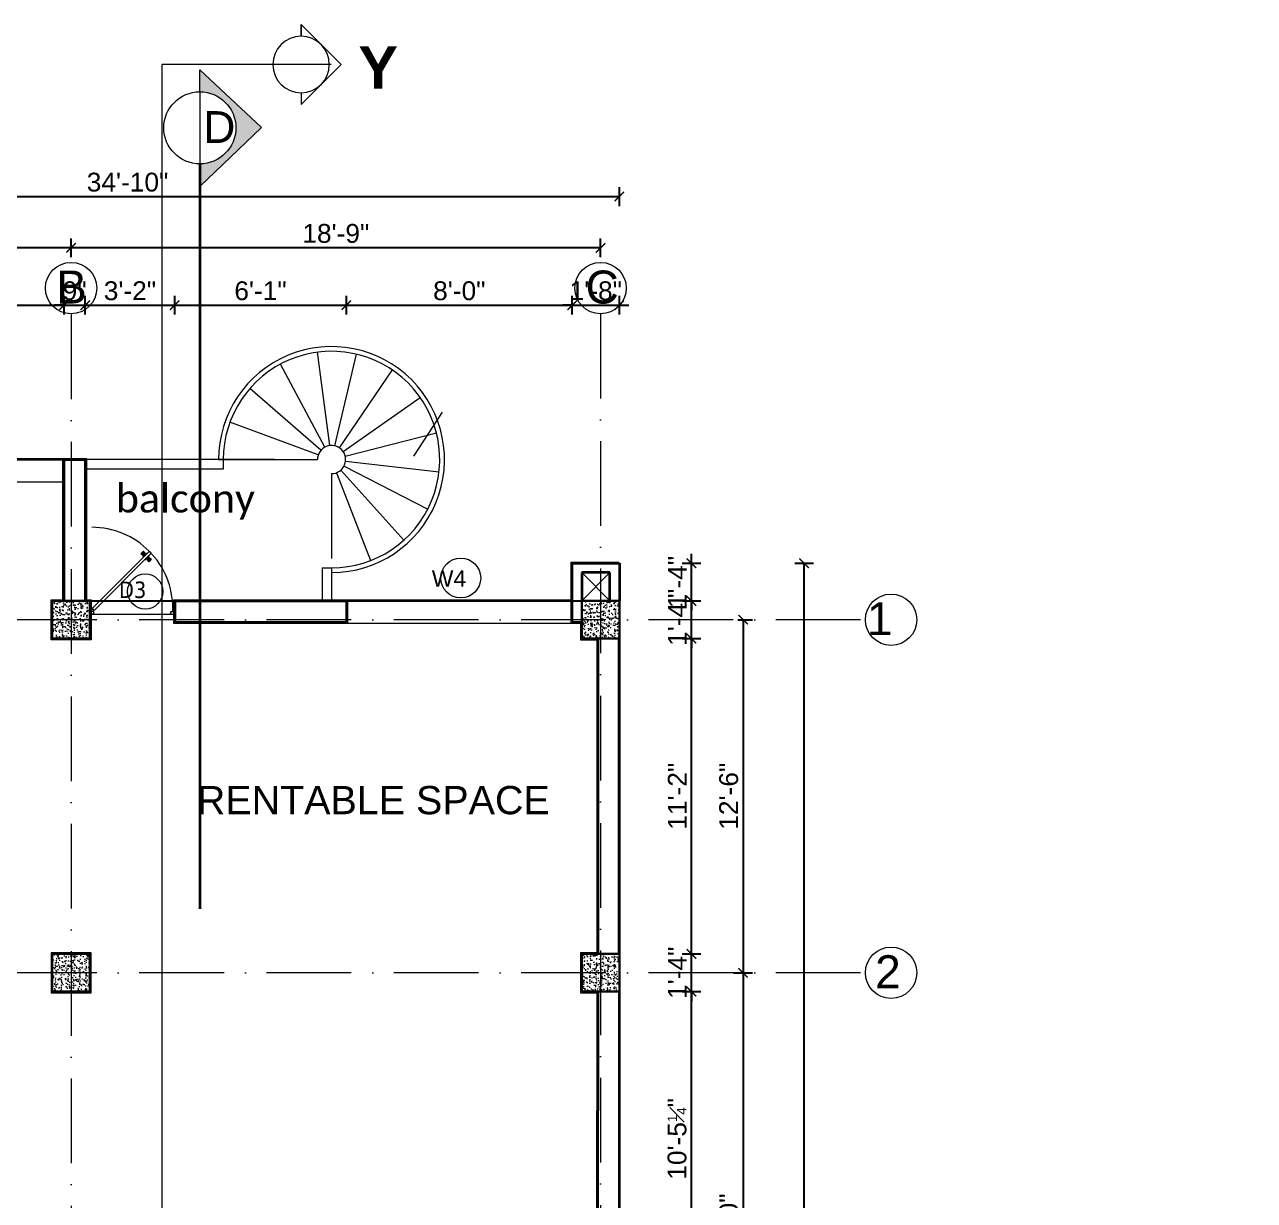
# Model space of a CAD drawing. Header units: inches. Extents: x 10755 to 33653, y -10992 to 10708.
# Drawn here: x 17139 to 17662, y 6971 to 7471 of the extents above; entities that cross this region are included whole.
import ezdxf

# ---------------------------------------------------------------- set-up
doc = ezdxf.new("R2010")
doc.units = ezdxf.units.IN
doc.header["$MEASUREMENT"] = 0
doc.linetypes.add('ACAD_ISO10W100', pattern=[18, 12, -3, 0, -3])
for name, color, linetype, lineweight in [('A-ANNO-SYMB', 6, 'Continuous', 9), ('centerline', 9, 'ACAD_ISO10W100', 5), ('col', 1, 'Continuous', 30), ('dim', 6, 'Continuous', 13), ('dimension center - 8', 134, 'Continuous', 13), ('dimension element- 8', 5, 'Continuous', 13), ('dimension inter - 8', 6, 'Continuous', 13), ('dimension overall - 8', 185, 'Continuous', 13), ('DIMINSION', 5, 'Continuous', 15), ('hatch', 33, 'Continuous', 5), ('hatch 2', 8, 'Continuous', 13), ('hatch- rcc', 252, 'Continuous', 5), ('PLASTER', 50, 'Continuous', 9), ('PUERTAS', 7, 'Continuous', 0), ('railing', 33, 'Continuous', 15), ('Section line-1-8', 172, 'Continuous', 35), ('SECTION LINE1', 6, 'Continuous', 18), ('Section text-1-8', 6, 'Continuous', 18), ('sill line', 21, 'Continuous', 20), ('STAIRCASE', 143, 'Continuous', 15), ('title text 1', 113, 'Continuous', 25), ('wall', 1, 'Continuous', 35)]:
    doc.layers.add(name, color=color, linetype=linetype, lineweight=lineweight)
doc.layers.add('T-TEXT', color=230, linetype='Continuous')
doc.layers.get('dimension inter - 8').off()
doc.layers.get('DIMINSION').off()
doc.styles.add('arial', font='arial.ttf')
doc.styles.add('Prajwal', font='stylu.ttf', dxfattribs={"height": 9})
doc.styles.get("Standard").update_dxf_attribs({"font": 'arial.ttf'})
doc.styles.add('suren', font='times.ttf', dxfattribs={"height": 4})
doc.dimstyles.new('S8', dxfattribs={"dimscale": 8, "dimtxt": 1, "dimasz": 0.5, "dimexe": 0.5, "dimexo": 0.5, "dimgap": 0.25, "dimtad": 1, "dimzin": 3, "dimdsep": 46, "dimlunit": 4, "dimtxsty": 'Standard', "dimblk": 'ARCHTICK', "dimcen": 0, "dimclrd": 256, "dimclre": 256, "dimclrt": 6, "dimadec": 0, "dimazin": 0, "dimtfac": 0.5, "dimtix": 1, "dimtmove": 1, "dimatfit": 3, "dimfxl": 0.5, "dimfxlon": 1, "dimfrac": 1, "dimtolj": 1, "dimtzin": 0, "dimarcsym": 1})

# ---------------------------------------------------------------- blocks, each defined once
blk = doc.blocks.new('EWEWRTT')
at = {"layer": 'centerline', "ltscale": 3}
for p, q in [((176494.85, -3623.75), (176494.85, -4988.85)), ((176719.8, -3623.43), (176719.8, -4988.85)), ((176830.31, -3753.4), (176184.96, -3753.4)), ((176830.31, -3903.4), (176184.95, -3903.4))]:
    blk.add_line(p, q, dxfattribs=at)
at = {"layer": 'centerline', "linetype": 'Continuous'}
for centre in [(176494.85, -3612.52), (176719.8, -3612.52), (176843.28, -3753.4), (176843.28, -3903.4)]:
    blk.add_circle(centre, 10.91, dxfattribs=at)
at = {"layer": 'T-TEXT', "ltscale": 100, "char_height": 14, "width": 12.944, "style": 'suren'}
for s, insert, attachment_point in [('{\\fArial|b0|i0|c0|p34;B}', (176488.49, -3605.08), 1), ('{\\fArial|b0|i0|c0|p34;C}', (176713.44, -3605.08), 1), ('{\\fArial|b0|i0|c0|p34;1}', (176843.84, -3745.96), 3), ('{\\fArial|b0|i0|c0|p34;2}', (176847.37, -3895.96), 3)]:
    blk.add_mtext(s, dxfattribs=dict(at, insert=insert, attachment_point=attachment_point))
blk = doc.blocks.new('Section - Section Head - Filled_1-22785-GROUND FLOOR PLAN')
at = {"layer": 'A-ANNO-SYMB'}
for p, q in [((-0.25, 0.354), (-0.604, 0)), ((-0.25, 0.354), (-0.427, 0.177)), ((-0.25, 0.354), (0.104, 0)), ((-0.604, 0), (-0.5, 0)), ((0, 0), (0.104, 0)), ((-0.5, 0), (-0.604, 0)), ((0, 0), (0.104, 0))]:
    blk.add_line(p, q, dxfattribs=at)
for start, end in [(360, 180), (180, 360)]:
    blk.add_arc((-0.25, 0), 0.25, start, end, dxfattribs=at)
blk = doc.blocks.new('WEQQWQW')
at = {"layer": 'SECTION LINE1', "linetype": 'Continuous', "ltscale": 30}
for p, q in [((177439.74, -3517.55), (177367.99, -3517.55)), ((177367.99, -4560.95), (177367.99, -3517.55)), ((177438.97, -3517.55), (177414.97, -3517.55))]:
    blk.add_line(p, q, dxfattribs=at)
at = {"layer": 'SECTION LINE1', "linetype": 'Continuous', "ltscale": 30, "xscale": 48, "yscale": 48, "zscale": -47.99999999999997, "rotation": 270}
blk.add_blockref('Section - Section Head - Filled_1-22785-GROUND FLOOR PLAN', (177426.97, -3529.55), dxfattribs=at)
at = {"layer": 'title text 1', "insert": (177468.13, -3509.85), "char_height": 18, "width": 3.410605131648481e-13, "attachment_point": 3, "style": 'Prajwal'}
blk.add_mtext('\\pi-24.83;{\\fArial|b1|i0|c0|p34;Y}', dxfattribs=at)
blk = doc.blocks.new('ETERWEWE')
at = {"layer": 'hatch- rcc', "linetype": 'Continuous', "ltscale": 30}
h = blk.add_hatch(dxfattribs=at)
h.set_pattern_fill('AR-CONC', color=256, scale=0.5, style=0)
h.set_pattern_definition([(50, (0, 0), (3.586300913, -0.313760675), [0.375, -4.125]), (355, (0, 0), (-0.69375667, 3.76096067), [0.3, -3.3]), (100.4514445, (0.299, -0.026), (2.89254423, 3.447199955), [0.31870096, -3.50571056]), (46.1842, (0, 1), (5.33620665, -0.8275964), [0.5625, -6.1875]), (96.6356355, (0.4447, 0.931), (4.67330973, 4.870593), [0.47805171, -5.2585688]), (351.184164, (0, 1), (4.67330973, 4.870593), [0.45, -4.95]), (21, (0.5, 0.75), (2.98453526, -2.013094453), [0.375, -4.125]), (326, (0.5, 0.75), (1.21657666, 3.625750225), [0.3, -3.3]), (71.4514447, (0.7487, 0.5822), (4.20111188, 1.612655764), [0.31870095, -3.50571056]), (37.5, (0, 0), (0.060799277, 1.664469269), [0, -3.26, 0, -3.35, 0, -3.3125]), (7.5, (0, 0), (1.315347687, 1.97205856), [0, -1.91, 0, -3.185, 0, -1.2625]), (327.5, (-1.115, 0), (2.669112181, -0.112774359), [0, -1.25, 0, -3.9, 0, -5.175]), (317.5, (-1.615, 0), (2.915930847, 0.50052491), [0, -1.625, 0, -2.59, 0, -3.675])])
h.paths.add_polyline_path([(159423.23, -3794.58), (159439.23, -3794.58), (159439.23, -3778.58), (159423.23, -3778.58)])
at = {"layer": 'col', "linetype": 'Continuous', "ltscale": 30}
blk.add_lwpolyline([(159423.23, -3794.58), (159423.23, -3778.58), (159439.23, -3778.58), (159439.23, -3794.58), (159423.23, -3794.58)], dxfattribs=at)
blk = doc.blocks.new('wewerrr')
at = {"layer": 'DIMINSION', "linetype": 'Continuous'}
for p in [(17063.62, 33.19), (17063.62, 33.19), (17288.57, 33.19), (17288.57, 33.19), (17063.62, -116.81), (17063.62, -116.81), (17288.57, -116.81), (17288.57, -116.81)]:
    blk.add_blockref('ETERWEWE', p, dxfattribs=at)
blk = doc.blocks.new('2ft6in')
at = {"layer": 'PUERTAS', "color": 2}
for p, q in [((0.84, 2.1), (21.02, 22.28)), ((21.71, 21.6), (21.02, 22.28)), ((21.71, 21.6), (1.47, 1.37)), ((18.33, 21.76), (18.31, 21.77)), ((21.18, 18.9), (21.2, 18.89)), ((0, 2), (0, 0)), ((0.6, 2), (0, 2)), ((1.33, 0), (0, 0)), ((0.6, 1.26), (0.6, 2.04)), ((0.67, 1.26), (0.6, 1.26)), ((0.67, 1.26), (0.67, 2.01)), ((0.67, 1), (0.67, 1.26)), ((1.33, 1), (0.67, 1)), ((1.31, 1.53), (0.79, 2.06)), ((1.36, 1.58), (0.81, 2.12)), ((1.36, 1.58), (1.31, 1.53)), ((1.47, 1.37), (1.31, 1.53)), ((1.33, 0), (1.33, 1)), ((28.67, 0), (28.67, 1)), ((28.67, 1), (29.33, 1)), ((28.67, 0), (30, 0)), ((29.33, 1), (29.33, 2)), ((29.33, 2), (30, 2)), ((30, 0), (30, 2))]:
    blk.add_line(p, q, dxfattribs=at)
at = {"layer": 'PUERTAS', "color": 1}
for p, q in [((18.06, 21.44), (18.48, 21.86)), ((18.08, 21.51), (18.45, 21.88)), ((18.82, 22.25), (18.45, 21.88)), ((18.9, 22.28), (18.48, 21.86)), ((18.84, 22.23), (18.82, 22.25)), ((19.54, 21.59), (18.99, 22.27)), ((18.74, 20.79), (18.06, 21.34)), ((18.11, 21.49), (18.08, 21.51)), ((18.83, 20.8), (19.18, 21.15)), ((18.84, 20.21), (19.1, 20.6)), ((18.85, 20.11), (18.84, 20.12)), ((18.92, 20.89), (18.93, 20.88)), ((19.02, 20.88), (19.24, 21.1)), ((19.12, 20.8), (19.03, 20.89)), ((19.1, 20.7), (19.11, 20.69)), ((19.1, 20.6), (19.1, 20.6)), ((19.11, 20.79), (19.33, 21.01)), ((19.54, 21.5), (19.18, 21.15)), ((19.45, 21.31), (19.24, 21.1)), ((19.55, 21.22), (19.33, 21.01)), ((19.45, 21.41), (19.45, 21.41)), ((19.54, 21.22), (19.45, 21.31)), ((19.53, 19.43), (19.54, 19.42)), ((19.64, 21.23), (19.64, 21.23)), ((19.64, 19.42), (20.02, 19.67)), ((19.74, 21.24), (19.73, 21.23)), ((20.12, 21.49), (19.74, 21.24)), ((20.02, 19.67), (20.03, 19.68)), ((20.12, 19.68), (20.12, 19.68)), ((20.21, 19.69), (20.43, 19.9)), ((20.22, 21.48), (20.22, 21.49)), ((20.22, 19.41), (20.57, 19.76)), ((20.22, 19.69), (20.31, 19.6)), ((20.22, 19.32), (20.76, 18.64)), ((20.31, 19.6), (20.52, 19.81)), ((20.31, 19.5), (20.31, 19.5)), ((20.65, 20.12), (20.43, 19.9)), ((20.74, 20.03), (20.52, 19.81)), ((20.93, 20.11), (20.57, 19.76)), ((20.64, 20.11), (20.73, 20.02)), ((20.66, 20.31), (20.65, 20.31)), ((20.65, 20.21), (20.65, 20.22)), ((20.91, 20.7), (20.66, 20.31)), ((20.84, 20.02), (20.83, 20.03)), ((20.86, 18.63), (21.28, 19.05)), ((20.91, 20.8), (20.91, 20.79)), ((20.91, 18.68), (20.94, 18.66)), ((20.94, 18.66), (21.31, 19.03)), ((21.02, 20.12), (21.7, 19.57)), ((21.7, 19.47), (21.28, 19.05)), ((21.67, 19.4), (21.31, 19.03)), ((21.65, 19.42), (21.67, 19.4))]:
    blk.add_line(p, q, dxfattribs=at)
at = {"layer": 'PUERTAS', "color": 8}
for p, q in [((18.44, 21.9), (18.31, 21.77)), ((18.44, 21.9), (18.56, 22.02)), ((18.58, 22.01), (18.56, 22.02)), ((19.3, 21.26), (18.61, 22)), ((19.42, 21.38), (18.75, 22.14)), ((19.51, 21.48), (18.88, 22.26)), ((19.55, 21.53), (18.93, 22.3)), ((18.81, 20.78), (18.04, 21.4)), ((18.86, 20.83), (18.08, 21.46)), ((18.95, 20.92), (18.2, 21.58)), ((19.07, 21.03), (18.34, 21.72)), ((18.91, 20.27), (19.19, 20.69)), ((19.13, 20.8), (19.03, 20.9)), ((19.15, 20.82), (19.05, 20.92)), ((19.09, 20.44), (19.25, 20.76)), ((19.19, 20.87), (19.1, 20.96)), ((19.25, 20.93), (19.16, 21.02)), ((19.28, 20.63), (19.32, 20.83)), ((19.4, 21.08), (19.31, 21.17)), ((19.47, 21.15), (19.38, 21.24)), ((19.43, 20.78), (19.4, 20.9)), ((19.51, 21.19), (19.42, 21.28)), ((19.55, 20.91), (19.43, 20.94)), ((19.53, 21.21), (19.44, 21.3)), ((19.7, 21.06), (19.51, 21.01)), ((19.89, 21.24), (19.58, 21.08)), ((20.07, 21.42), (19.64, 21.15)), ((19.69, 19.49), (20.12, 19.76)), ((19.87, 19.67), (20.18, 19.83)), ((20.06, 19.85), (20.25, 19.9)), ((20.21, 20), (20.33, 19.97)), ((20.21, 19.38), (20.83, 18.61)), ((20.23, 19.7), (20.32, 19.61)), ((20.25, 19.72), (20.34, 19.63)), ((20.25, 19.43), (20.88, 18.65)), ((20.29, 19.76), (20.38, 19.67)), ((20.33, 20.13), (20.36, 20.01)), ((20.34, 19.53), (21, 18.77)), ((20.36, 19.83), (20.45, 19.74)), ((20.48, 20.28), (20.44, 20.08)), ((20.46, 19.64), (21.14, 18.91)), ((20.5, 19.98), (20.6, 19.89)), ((20.67, 20.47), (20.51, 20.15)), ((20.85, 20.64), (20.57, 20.22)), ((20.57, 20.04), (20.66, 19.95)), ((20.61, 20.09), (20.7, 19.99)), ((20.63, 20.11), (20.72, 20.01)), ((20.69, 19.87), (21.42, 19.19)), ((20.81, 19.99), (21.56, 19.33)), ((20.9, 20.08), (21.68, 19.45)), ((20.95, 20.13), (21.72, 19.51)), ((21.32, 19.01), (21.2, 18.89)), ((21.32, 19.01), (21.44, 19.14)), ((21.43, 19.15), (21.44, 19.14)), ((0, 0), (30, 0))]:
    blk.add_line(p, q, dxfattribs=at)
at = {"layer": 'PUERTAS', "color": 2}
for radius in [0.129, 0.0627]:
    blk.add_circle((0.68, 2.14), radius, dxfattribs=at)
at = {"layer": 'PUERTAS', "color": 8}
blk.add_arc((0.68, 2.14), 28.65, 359.7285, 90.0333, dxfattribs=at)
at = {"layer": 'PUERTAS', "color": 1}
for centre, start, end in [((18.94, 22.23), 38.9236, 135), ((18.78, 20.84), 231.0764, 315), ((18.89, 20.16), 135, 225), ((18.97, 20.93), 225, 315), ((19.16, 20.74), 135, 219.7428), ((19.06, 20.65), 315, 39.7428), ((19.4, 21.36), 315, 45), ((19.49, 21.55), 315, 38.9236), ((19.59, 19.47), 225, 315), ((19.6, 21.18), 50.2572, 135), ((19.68, 21.28), 230.2572, 315), ((20.07, 19.63), 50.2572, 135), ((20.17, 21.44), 45, 135), ((20.16, 19.73), 230.2572, 315), ((20.27, 19.36), 135, 218.9236), ((20.35, 19.55), 135, 225), ((20.7, 20.26), 135, 219.7428), ((20.6, 20.17), 315, 39.7428), ((20.78, 19.98), 45, 135), ((20.82, 18.68), 218.9236, 315), ((20.87, 20.75), 315, 45), ((20.98, 20.07), 51.0764, 135), ((21.65, 19.52), 315, 51.0764)]:
    blk.add_arc(centre, 0.0667, start, end, dxfattribs=at)
blk = doc.blocks.new('wwewrr')
at = {"layer": 'STAIRCASE'}
for p, q in [((177644.27, -3436.61), (177639.11, -3396.95)), ((177646.44, -3436.73), (177655.69, -3397.81)), ((177642.21, -3437.28), (177623.3, -3402.03)), ((177648.42, -3437.6), (177670.88, -3404.5)), ((177640.52, -3438.63), (177610.33, -3412.39)), ((177649.96, -3439.12), (177682.71, -3416.16)), ((177639.42, -3440.49), (177601.87, -3426.68)), ((177650.86, -3441.09), (177689.63, -3431.25)), ((177597.05, -3442.59), (177639.05, -3442.59)), ((177651.01, -3443.25), (177690.75, -3447.82)), ((177645.06, -3448.56), (177645.06, -3484.56)), ((177647.2, -3448.16), (177661.57, -3485.49)), ((177649.05, -3447.03), (177675.74, -3476.83)), ((177650.38, -3445.32), (177685.9, -3463.7))]:
    blk.add_line(p, q, dxfattribs=at)
for radius, end in [(48, 180.0438), (46, 180.0438), (6, 180.3064)]:
    blk.add_arc((177645.05, -3442.56), radius, 270.0188, end, dxfattribs=at)
blk = doc.blocks.new('_ArchTick')
at = {"color": 0, "const_width": 0.15}
blk.add_lwpolyline([(-0.5, -0.5), (0.5, 0.5)], dxfattribs=at)
blk = doc.blocks.new('*D1032')
at = {"layer": 'Defpoints', "color": 0, "transparency": 16777216}
for p in [(17391.81, 7059.82), (17422.48, 7059.82), (17391.76, 6934.67)]:
    blk.add_point(p, dxfattribs=at)
at = {"layer": 'dimension element- 8', "lineweight": -2, "transparency": 16777216}
for p, q in [((17418.48, 7059.82), (17426.48, 7059.82)), ((17422.48, 6934.67), (17422.48, 7059.82)), ((17418.48, 6934.67), (17426.48, 6934.67))]:
    blk.add_line(p, q, dxfattribs=at)
at = {"layer": 'dimension element- 8', "lineweight": -2, "transparency": 16777216, "xscale": 4, "yscale": 4, "zscale": 4}
for p, rotation in [((17422.48, 7059.82), 90), ((17422.48, 6934.67), 270)]:
    blk.add_blockref('_ArchTick', p, dxfattribs=dict(at, rotation=rotation))
at = {"layer": 'dimension element- 8', "color": 6, "transparency": 16777216, "insert": (17416.4, 6997.24), "char_height": 8, "attachment_point": 5, "rotation": 90}
blk.add_mtext('\\A1;10\'-5{\\H0.500000x;\\S1#4;}"', dxfattribs=at)
blk = doc.blocks.new('*D1033')
at = {"layer": 'Defpoints', "color": 0, "transparency": 16777216}
for p in [(17391.85, 7075.82), (17422.48, 7075.82), (17391.81, 7059.82)]:
    blk.add_point(p, dxfattribs=at)
at = {"layer": 'dimension element- 8', "lineweight": -2, "transparency": 16777216}
for p, q in [((17418.48, 7075.82), (17426.48, 7075.82)), ((17422.48, 7075.82), (17422.48, 7079.82)), ((17422.48, 7059.82), (17422.48, 7075.82)), ((17418.48, 7059.82), (17426.48, 7059.82)), ((17422.48, 7059.82), (17422.48, 7055.82))]:
    blk.add_line(p, q, dxfattribs=at)
at = {"layer": 'dimension element- 8', "lineweight": -2, "transparency": 16777216, "xscale": 4, "yscale": 4, "zscale": 4}
for p, rotation in [((17422.48, 7075.82), 270), ((17422.48, 7059.82), 90)]:
    blk.add_blockref('_ArchTick', p, dxfattribs=dict(at, rotation=rotation))
at = {"layer": 'dimension element- 8', "color": 6, "transparency": 16777216, "insert": (17416.47, 7067.82), "char_height": 8, "attachment_point": 5, "rotation": 90}
blk.add_mtext('\\A1;1\'-4"', dxfattribs=at)
blk = doc.blocks.new('*D1034')
at = {"layer": 'Defpoints', "color": 0, "transparency": 16777216}
for p in [(17391.85, 7209.82), (17422.48, 7209.82), (17391.85, 7075.82)]:
    blk.add_point(p, dxfattribs=at)
at = {"layer": 'dimension element- 8', "lineweight": -2, "transparency": 16777216}
for p, q in [((17418.48, 7209.82), (17426.48, 7209.82)), ((17422.48, 7075.82), (17422.48, 7209.82)), ((17418.48, 7075.82), (17426.48, 7075.82))]:
    blk.add_line(p, q, dxfattribs=at)
at = {"layer": 'dimension element- 8', "lineweight": -2, "transparency": 16777216, "xscale": 4, "yscale": 4, "zscale": 4}
for p, rotation in [((17422.48, 7209.82), 90), ((17422.48, 7075.82), 270)]:
    blk.add_blockref('_ArchTick', p, dxfattribs=dict(at, rotation=rotation))
at = {"layer": 'dimension element- 8', "color": 6, "transparency": 16777216, "insert": (17416.47, 7142.82), "char_height": 8, "attachment_point": 5, "rotation": 90}
blk.add_mtext('\\A1;11\'-2"', dxfattribs=at)
blk = doc.blocks.new('*D1035')
at = {"layer": 'Defpoints', "color": 0, "transparency": 16777216}
for p in [(17391.85, 7225.82), (17422.48, 7225.82), (17391.85, 7209.82)]:
    blk.add_point(p, dxfattribs=at)
at = {"layer": 'dimension element- 8', "lineweight": -2, "transparency": 16777216}
for p, q in [((17422.48, 7225.82), (17422.48, 7229.82)), ((17418.48, 7225.82), (17426.48, 7225.82)), ((17422.48, 7209.82), (17422.48, 7225.82)), ((17418.48, 7209.82), (17426.48, 7209.82)), ((17422.48, 7209.82), (17422.48, 7205.82))]:
    blk.add_line(p, q, dxfattribs=at)
at = {"layer": 'dimension element- 8', "lineweight": -2, "transparency": 16777216, "xscale": 4, "yscale": 4, "zscale": 4}
for p, rotation in [((17422.48, 7225.82), 270), ((17422.48, 7209.82), 90)]:
    blk.add_blockref('_ArchTick', p, dxfattribs=dict(at, rotation=rotation))
at = {"layer": 'dimension element- 8', "color": 6, "transparency": 16777216, "insert": (17416.47, 7217.82), "char_height": 8, "attachment_point": 5, "rotation": 90}
blk.add_mtext('\\A1;1\'-4"', dxfattribs=at)
blk = doc.blocks.new('*D1036')
at = {"layer": 'Defpoints', "color": 0, "transparency": 16777216}
for p in [(17391.85, 7241.82), (17422.48, 7241.82), (17391.85, 7225.82)]:
    blk.add_point(p, dxfattribs=at)
at = {"layer": 'dimension element- 8', "lineweight": -2, "transparency": 16777216}
for p, q in [((17422.48, 7241.82), (17422.48, 7245.82)), ((17418.48, 7241.82), (17426.48, 7241.82)), ((17422.48, 7225.82), (17422.48, 7241.82)), ((17418.48, 7225.82), (17426.48, 7225.82)), ((17422.48, 7225.82), (17422.48, 7221.82))]:
    blk.add_line(p, q, dxfattribs=at)
at = {"layer": 'dimension element- 8', "lineweight": -2, "transparency": 16777216, "xscale": 4, "yscale": 4, "zscale": 4}
for p, rotation in [((17422.48, 7241.82), 270), ((17422.48, 7225.82), 90)]:
    blk.add_blockref('_ArchTick', p, dxfattribs=dict(at, rotation=rotation))
at = {"layer": 'dimension element- 8', "color": 6, "transparency": 16777216, "insert": (17416.47, 7233.82), "char_height": 8, "attachment_point": 5, "rotation": 90}
blk.add_mtext('\\A1;1\'-4"', dxfattribs=at)
blk = doc.blocks.new('*D1038')
at = {"layer": 'Defpoints', "color": 0, "transparency": 16777216}
for p in [(17155.9, 7351.43), (16982.9, 7285.82), (17155.9, 7285.82)]:
    blk.add_point(p, dxfattribs=at)
at = {"layer": 'dimension element- 8', "lineweight": -2, "transparency": 16777216}
for p, q in [((16982.9, 7347.43), (16982.9, 7355.43)), ((17155.9, 7347.43), (17155.9, 7355.43)), ((16982.9, 7351.43), (17155.9, 7351.43))]:
    blk.add_line(p, q, dxfattribs=at)
at = {"layer": 'dimension element- 8', "lineweight": -2, "transparency": 16777216, "xscale": 4, "yscale": 4, "zscale": 4, "rotation": 180}
blk.add_blockref('_ArchTick', (16982.9, 7351.43), dxfattribs=at)
at = {"layer": 'dimension element- 8', "lineweight": -2, "transparency": 16777216, "xscale": 4, "yscale": 4, "zscale": 4}
blk.add_blockref('_ArchTick', (17155.9, 7351.43), dxfattribs=at)
at = {"layer": 'dimension element- 8', "color": 6, "transparency": 16777216, "insert": (17069.4, 7357.51), "char_height": 8, "attachment_point": 5}
blk.add_mtext('\\A1;14\'-5"', dxfattribs=at)
blk = doc.blocks.new('*D1039')
at = {"layer": 'Defpoints', "color": 0, "transparency": 16777216}
for p in [(17164.9, 7351.43), (17155.9, 7285.82), (17164.9, 7285.82)]:
    blk.add_point(p, dxfattribs=at)
at = {"layer": 'dimension element- 8', "lineweight": -2, "transparency": 16777216}
for p, q in [((17155.9, 7347.43), (17155.9, 7355.43)), ((17164.9, 7347.43), (17164.9, 7355.43)), ((17155.9, 7351.43), (17151.9, 7351.43)), ((17155.9, 7351.43), (17164.9, 7351.43)), ((17164.9, 7351.43), (17168.9, 7351.43))]:
    blk.add_line(p, q, dxfattribs=at)
at = {"layer": 'dimension element- 8', "lineweight": -2, "transparency": 16777216, "xscale": 4, "yscale": 4, "zscale": 4}
blk.add_blockref('_ArchTick', (17155.9, 7351.43), dxfattribs=at)
at = {"layer": 'dimension element- 8', "lineweight": -2, "transparency": 16777216, "xscale": 4, "yscale": 4, "zscale": 4, "rotation": 180}
blk.add_blockref('_ArchTick', (17164.9, 7351.43), dxfattribs=at)
at = {"layer": 'dimension element- 8', "color": 6, "transparency": 16777216, "insert": (17160.4, 7357.51), "char_height": 8, "attachment_point": 5}
blk.add_mtext('\\A1;9"', dxfattribs=at)
blk = doc.blocks.new('*D1040')
at = {"layer": 'Defpoints', "color": 0, "transparency": 16777216}
for p in [(17202.9, 7351.43), (17164.9, 7285.82), (17202.9, 7225.82)]:
    blk.add_point(p, dxfattribs=at)
at = {"layer": 'dimension element- 8', "lineweight": -2, "transparency": 16777216}
for p, q in [((17164.9, 7347.43), (17164.9, 7355.43)), ((17202.9, 7347.43), (17202.9, 7355.43)), ((17164.9, 7351.43), (17202.9, 7351.43))]:
    blk.add_line(p, q, dxfattribs=at)
at = {"layer": 'dimension element- 8', "lineweight": -2, "transparency": 16777216, "xscale": 4, "yscale": 4, "zscale": 4, "rotation": 180}
blk.add_blockref('_ArchTick', (17164.9, 7351.43), dxfattribs=at)
at = {"layer": 'dimension element- 8', "lineweight": -2, "transparency": 16777216, "xscale": 4, "yscale": 4, "zscale": 4}
blk.add_blockref('_ArchTick', (17202.9, 7351.43), dxfattribs=at)
at = {"layer": 'dimension element- 8', "color": 6, "transparency": 16777216, "insert": (17183.9, 7357.52), "char_height": 8, "attachment_point": 5}
blk.add_mtext('\\A1;3\'-2"', dxfattribs=at)
blk = doc.blocks.new('*D1041')
at = {"layer": 'Defpoints', "color": 0, "transparency": 16777216}
for p in [(17275.85, 7351.43), (17202.9, 7225.82), (17275.85, 7225.82)]:
    blk.add_point(p, dxfattribs=at)
at = {"layer": 'dimension element- 8', "lineweight": -2, "transparency": 16777216}
for p, q in [((17202.9, 7347.43), (17202.9, 7355.43)), ((17275.85, 7347.43), (17275.85, 7355.43)), ((17202.9, 7351.43), (17275.85, 7351.43))]:
    blk.add_line(p, q, dxfattribs=at)
at = {"layer": 'dimension element- 8', "lineweight": -2, "transparency": 16777216, "xscale": 4, "yscale": 4, "zscale": 4, "rotation": 180}
blk.add_blockref('_ArchTick', (17202.9, 7351.43), dxfattribs=at)
at = {"layer": 'dimension element- 8', "lineweight": -2, "transparency": 16777216, "xscale": 4, "yscale": 4, "zscale": 4}
blk.add_blockref('_ArchTick', (17275.85, 7351.43), dxfattribs=at)
at = {"layer": 'dimension element- 8', "color": 6, "transparency": 16777216, "insert": (17239.38, 7357.51), "char_height": 8, "attachment_point": 5}
blk.add_mtext('\\A1;6\'-1"', dxfattribs=at)
blk = doc.blocks.new('*D1042')
at = {"layer": 'Defpoints', "color": 0, "transparency": 16777216}
for p in [(17371.85, 7351.43), (17371.85, 7241.82), (17275.85, 7225.82)]:
    blk.add_point(p, dxfattribs=at)
at = {"layer": 'dimension element- 8', "lineweight": -2, "transparency": 16777216}
for p, q in [((17275.85, 7347.43), (17275.85, 7355.43)), ((17371.85, 7347.43), (17371.85, 7355.43)), ((17275.85, 7351.43), (17371.85, 7351.43))]:
    blk.add_line(p, q, dxfattribs=at)
at = {"layer": 'dimension element- 8', "lineweight": -2, "transparency": 16777216, "xscale": 4, "yscale": 4, "zscale": 4, "rotation": 180}
blk.add_blockref('_ArchTick', (17275.85, 7351.43), dxfattribs=at)
at = {"layer": 'dimension element- 8', "lineweight": -2, "transparency": 16777216, "xscale": 4, "yscale": 4, "zscale": 4}
blk.add_blockref('_ArchTick', (17371.85, 7351.43), dxfattribs=at)
at = {"layer": 'dimension element- 8', "color": 6, "transparency": 16777216, "insert": (17323.85, 7357.51), "char_height": 8, "attachment_point": 5}
blk.add_mtext('\\A1;8\'-0"', dxfattribs=at)
blk = doc.blocks.new('*D1043')
at = {"layer": 'Defpoints', "color": 0, "transparency": 16777216}
for p in [(17391.85, 7351.43), (17371.85, 7241.82), (17391.85, 7241.82)]:
    blk.add_point(p, dxfattribs=at)
at = {"layer": 'dimension element- 8', "lineweight": -2, "transparency": 16777216}
for p, q in [((17371.85, 7347.43), (17371.85, 7355.43)), ((17391.85, 7347.43), (17391.85, 7355.43)), ((17371.85, 7351.43), (17367.85, 7351.43)), ((17371.85, 7351.43), (17391.85, 7351.43)), ((17391.85, 7351.43), (17395.85, 7351.43))]:
    blk.add_line(p, q, dxfattribs=at)
at = {"layer": 'dimension element- 8', "lineweight": -2, "transparency": 16777216, "xscale": 4, "yscale": 4, "zscale": 4}
blk.add_blockref('_ArchTick', (17371.85, 7351.43), dxfattribs=at)
at = {"layer": 'dimension element- 8', "lineweight": -2, "transparency": 16777216, "xscale": 4, "yscale": 4, "zscale": 4, "rotation": 180}
blk.add_blockref('_ArchTick', (17391.85, 7351.43), dxfattribs=at)
at = {"layer": 'dimension element- 8', "color": 6, "transparency": 16777216, "insert": (17381.85, 7357.51), "char_height": 8, "attachment_point": 5}
blk.add_mtext('\\A1;1\'-8"', dxfattribs=at)
blk = doc.blocks.new('p2')
at = {"layer": 'PLASTER'}
for p, q in [((17371.35, 7216.32), (17371.35, 7242.32)), ((17371.35, 7242.32), (17391.48, 7242.32)), ((17391.48, 7241.82), (17391.48, 7242.32)), ((17202.4, 7226.32), (17276.35, 7226.32)), ((17202.4, 7226.32), (17202.4, 7216.32)), ((17276.35, 7226.32), (17276.35, 7216.32)), ((17202.4, 7216.32), (17276.35, 7216.32)), ((17382.26, 6935.17), (17382.36, 7059.31))]:
    blk.add_line(p, q, dxfattribs=at)
for points in [[(17155.4, 7286.32), (17165.4, 7286.32), (17165.4, 7226.32), (17167.41, 7226.32), (17167.41, 7209.32), (17150.41, 7209.32), (17150.41, 7226.32), (17155.4, 7226.32), (17155.4, 7286.32)], [(17371.35, 7216.32), (17375.35, 7216.32), (17375.35, 7209.32), (17382.33, 7209.32), (17382.35, 7076.32), (17375.35, 7076.32), (17375.35, 7059.32), (17382.36, 7059.31)]]:
    blk.add_lwpolyline(points, dxfattribs=at)
blk.add_lwpolyline([(17167.4, 7076.32), (17150.4, 7076.32), (17150.4, 7059.32), (17167.4, 7059.32)], close=True, dxfattribs=at)
blk = doc.blocks.new('*D1408')
at = {"layer": 'Defpoints', "color": 0, "transparency": 16777216}
for p in [(17438.21, 7217.82), (17438.21, 7067.82), (17444.43, 7067.82)]:
    blk.add_point(p, dxfattribs=at)
at = {"layer": 'dimension center - 8', "lineweight": -2, "transparency": 16777216}
for p, q in [((17442.21, 7217.82), (17448.43, 7217.82)), ((17444.43, 7217.82), (17444.43, 7067.82)), ((17442.21, 7067.82), (17448.43, 7067.82))]:
    blk.add_line(p, q, dxfattribs=at)
at = {"layer": 'dimension center - 8', "lineweight": -2, "transparency": 16777216, "xscale": 4, "yscale": 4, "zscale": 4}
for p, rotation in [((17444.43, 7217.82), 90), ((17444.43, 7067.82), 270)]:
    blk.add_blockref('_ArchTick', p, dxfattribs=dict(at, rotation=rotation))
at = {"layer": 'dimension center - 8', "color": 6, "transparency": 16777216, "insert": (17438.35, 7142.82), "char_height": 8, "attachment_point": 5, "rotation": 90}
blk.add_mtext('\\A1;12\'-6"', dxfattribs=at)
blk = doc.blocks.new('*D1409')
at = {"layer": 'Defpoints', "color": 0, "transparency": 16777216}
for p in [(17403.13, 7067.82), (17403.13, 6851.82), (17444.43, 6851.82)]:
    blk.add_point(p, dxfattribs=at)
at = {"layer": 'dimension center - 8', "lineweight": -2, "transparency": 16777216}
for p, q in [((17440.43, 7067.82), (17448.43, 7067.82)), ((17444.43, 7067.82), (17444.43, 6851.82)), ((17440.43, 6851.82), (17448.43, 6851.82))]:
    blk.add_line(p, q, dxfattribs=at)
at = {"layer": 'dimension center - 8', "lineweight": -2, "transparency": 16777216, "xscale": 4, "yscale": 4, "zscale": 4}
for p, rotation in [((17444.43, 7067.82), 90), ((17444.43, 6851.82), 270)]:
    blk.add_blockref('_ArchTick', p, dxfattribs=dict(at, rotation=rotation))
at = {"layer": 'dimension center - 8', "color": 6, "transparency": 16777216, "insert": (17438.35, 6959.82), "char_height": 8, "attachment_point": 5, "rotation": 90}
blk.add_mtext('\\A1;18\'-0"', dxfattribs=at)
blk = doc.blocks.new('*D1413')
at = {"layer": 'Defpoints', "color": 0, "transparency": 16777216}
for p in [(17391.85, 7241.82), (17470.37, 7241.82), (17391.85, 6140.48)]:
    blk.add_point(p, dxfattribs=at)
at = {"layer": 'dimension overall - 8', "lineweight": -2, "transparency": 16777216}
for p, q in [((17466.37, 7241.82), (17474.37, 7241.82)), ((17470.37, 6140.48), (17470.37, 7241.82)), ((17466.37, 6140.48), (17474.37, 6140.48))]:
    blk.add_line(p, q, dxfattribs=at)
at = {"layer": 'dimension overall - 8', "lineweight": -2, "transparency": 16777216, "xscale": 4, "yscale": 4, "zscale": 4}
for p, rotation in [((17470.37, 7241.82), 90), ((17470.37, 6140.48), 270)]:
    blk.add_blockref('_ArchTick', p, dxfattribs=dict(at, rotation=rotation))
at = {"layer": 'dimension overall - 8', "color": 6, "transparency": 16777216, "insert": (17464.29, 6691.15), "char_height": 8, "attachment_point": 5, "rotation": 90}
blk.add_mtext('\\A1;91\'-9{\\H0.500000x;\\S1#4;}"', dxfattribs=at)
blk = doc.blocks.new('*D1430')
at = {"layer": 'Defpoints', "color": 0, "transparency": 16777216}
for p in [(17158.9, 7375.8), (17158.9, 7319.19), (17383.85, 7319.19)]:
    blk.add_point(p, dxfattribs=at)
at = {"layer": 'dimension center - 8', "lineweight": -2, "transparency": 16777216}
for p, q in [((17158.9, 7371.8), (17158.9, 7379.8)), ((17383.85, 7371.8), (17383.85, 7379.8)), ((17383.85, 7375.8), (17158.9, 7375.8))]:
    blk.add_line(p, q, dxfattribs=at)
at = {"layer": 'dimension center - 8', "lineweight": -2, "transparency": 16777216, "xscale": 4, "yscale": 4, "zscale": 4, "rotation": 180}
blk.add_blockref('_ArchTick', (17158.9, 7375.8), dxfattribs=at)
at = {"layer": 'dimension center - 8', "lineweight": -2, "transparency": 16777216, "xscale": 4, "yscale": 4, "zscale": 4}
blk.add_blockref('_ArchTick', (17383.85, 7375.8), dxfattribs=at)
at = {"layer": 'dimension center - 8', "color": 6, "transparency": 16777216, "insert": (17271.38, 7381.88), "char_height": 8, "attachment_point": 5}
blk.add_mtext('\\A1;18\'-9"', dxfattribs=at)
blk = doc.blocks.new('*D1431')
at = {"layer": 'Defpoints', "color": 0, "transparency": 16777216}
for p in [(16981.91, 7375.8), (16981.91, 7319.19), (17158.9, 7319.19)]:
    blk.add_point(p, dxfattribs=at)
at = {"layer": 'dimension center - 8', "lineweight": -2, "transparency": 16777216}
for p, q in [((16981.91, 7371.8), (16981.91, 7379.8)), ((17158.9, 7371.8), (17158.9, 7379.8)), ((17158.9, 7375.8), (16981.91, 7375.8))]:
    blk.add_line(p, q, dxfattribs=at)
at = {"layer": 'dimension center - 8', "lineweight": -2, "transparency": 16777216, "xscale": 4, "yscale": 4, "zscale": 4, "rotation": 180}
blk.add_blockref('_ArchTick', (16981.91, 7375.8), dxfattribs=at)
at = {"layer": 'dimension center - 8', "lineweight": -2, "transparency": 16777216, "xscale": 4, "yscale": 4, "zscale": 4}
blk.add_blockref('_ArchTick', (17158.9, 7375.8), dxfattribs=at)
at = {"layer": 'dimension center - 8', "color": 6, "transparency": 16777216, "insert": (17070.4, 7381.88), "char_height": 8, "attachment_point": 5}
blk.add_mtext('\\A1;14\'-9"', dxfattribs=at)
blk = doc.blocks.new('*D1432')
at = {"layer": 'Defpoints', "color": 0, "transparency": 16777216}
for p in [(17391.85, 7397.57), (16973.9, 7244.33), (17391.85, 7240.33)]:
    blk.add_point(p, dxfattribs=at)
at = {"layer": 'dimension overall - 8', "lineweight": -2, "transparency": 16777216}
for p, q in [((16973.9, 7393.57), (16973.9, 7401.57)), ((17391.85, 7393.57), (17391.85, 7401.57)), ((16973.9, 7397.57), (17391.85, 7397.57))]:
    blk.add_line(p, q, dxfattribs=at)
at = {"layer": 'dimension overall - 8', "lineweight": -2, "transparency": 16777216, "xscale": 4, "yscale": 4, "zscale": 4, "rotation": 180}
blk.add_blockref('_ArchTick', (16973.9, 7397.57), dxfattribs=at)
at = {"layer": 'dimension overall - 8', "lineweight": -2, "transparency": 16777216, "xscale": 4, "yscale": 4, "zscale": 4}
blk.add_blockref('_ArchTick', (17391.85, 7397.57), dxfattribs=at)
at = {"layer": 'dimension overall - 8', "color": 6, "transparency": 16777216, "insert": (17182.88, 7403.66), "char_height": 8, "attachment_point": 5}
blk.add_mtext('\\A1;34\'-10"', dxfattribs=at)
blk = doc.blocks.new('s22')
at = {"layer": 'Section text-1-8'}
blk.add_hatch(color=256, dxfattribs=at).paths.add_polyline_path([(14059.21, 7401.83), (14059.21, 7411.47, 0.414214), (14074.52, 7426.78, 0.414214), (14059.21, 7442.1), (14059.21, 7451.39), (14085.42, 7426.87)])
at = {"layer": 'Section line-1-8', "linetype": 'Continuous'}
blk.add_line((14059.21, 7411.47), (14059.21, 7094.95), dxfattribs=at)
at = {"layer": 'Section text-1-8'}
blk.add_line((14059.21, 7441.75), (14059.21, 7411.13), dxfattribs=at)
blk.add_lwpolyline([(14059.21, 7442.1), (14059.21, 7451.39), (14085.42, 7426.87), (14059.21, 7401.83), (14059.21, 7411.47)], dxfattribs=at)
blk.add_circle((14059.21, 7426.78), 15.31, dxfattribs=at)
at = {"layer": 'Section text-1-8', "insert": (14060.7, 7433.87), "char_height": 13.5, "attachment_point": 1, "style": 'arial'}
blk.add_mtext('D', dxfattribs=at)
blk = doc.blocks.new('*D3627')
at = {"layer": 'Defpoints', "color": 0, "transparency": 16777216}
for p in [(31969.25, 7241.82), (11281.95, 6632.82), (31991.14, 6632.82)]:
    blk.add_point(p, dxfattribs=at)
at = {"layer": 'dim', "lineweight": -2, "transparency": 16777216}
for p, q in [((31987.14, 7241.82), (31995.14, 7241.82)), ((31991.14, 7241.82), (31991.14, 6632.82)), ((31987.14, 6632.82), (31995.14, 6632.82))]:
    blk.add_line(p, q, dxfattribs=at)
at = {"layer": 'dim', "lineweight": -2, "transparency": 16777216, "xscale": 4, "yscale": 4, "zscale": 4}
for p, rotation in [((31991.14, 7241.82), 90), ((31991.14, 6632.82), 270)]:
    blk.add_blockref('_ArchTick', p, dxfattribs=dict(at, rotation=rotation))
at = {"layer": 'dim', "color": 6, "transparency": 16777216, "insert": (31985.05, 6937.32), "char_height": 8, "attachment_point": 5, "rotation": 90}
blk.add_mtext('\\A1;50\'-9"', dxfattribs=at)

msp = doc.modelspace()

# ---------------------------------------------------------------- linework, layer by layer
at = {"layer": 'Defpoints'}
msp.add_lwpolyline([(16973.904, 7285.819), (17164.904, 7285.819), (17164.904, 7225.819), (17391.481, 7225.819), (17391.853, 7225.819), (17391.851, 6169.31), (16973.904, 6169.31), (16973.904, 7285.819)], dxfattribs=at)
at = {"layer": 'hatch', "linetype": 'Continuous', "ltscale": 30}
msp.add_line((17304.547, 7287.292), (17316.75, 7305.929), dxfattribs=at)
at = {"layer": 'hatch 2', "linetype": 'Continuous', "ltscale": 30}
for p, q in [((17375.851, 7225.819), (17387.853, 7237.819)), ((17387.853, 7225.819), (17375.851, 7237.819))]:
    msp.add_line(p, q, dxfattribs=at)
at = {"layer": 'hatch 2', "ltscale": 30}
for centre, radius in [((17324.483, 7235.527), 8.47), ((17190.385, 7229.807), 7.47)]:
    msp.add_circle(centre, radius, dxfattribs=at)
at = {"layer": 'railing', "linetype": 'Continuous', "ltscale": 30}
for p, q in [((17245.202, 7285.819), (17164.904, 7285.819)), ((17223.56, 7285.819), (17223.56, 7281.823)), ((17223.56, 7281.823), (17164.904, 7281.819)), ((17265.575, 7239.846), (17265.574, 7225.819)), ((17265.575, 7239.846), (17269.575, 7239.846)), ((17269.575, 7239.846), (17269.574, 7225.819))]:
    msp.add_line(p, q, dxfattribs=at)
at = {"layer": 'sill line', "linetype": 'Continuous', "ltscale": 30}
for p, q in [((16982.904, 7286.319), (17155.904, 7286.319)), ((16982.904, 7276.319), (17155.904, 7276.319)), ((17275.851, 7226.319), (17371.851, 7226.319)), ((17275.851, 7216.319), (17371.851, 7216.319))]:
    msp.add_line(p, q, dxfattribs=at)
at = {"layer": 'wall', "linetype": 'Continuous', "ltscale": 30}
for p, q in [((17155.904, 7285.819), (17164.904, 7285.819)), ((17155.904, 7276.819), (17155.904, 7285.819)), ((17155.904, 7225.819), (17155.904, 7276.819)), ((17371.851, 7216.819), (17371.851, 7241.819)), ((17371.851, 7241.819), (17391.853, 7241.819)), ((17387.853, 7237.819), (17375.851, 7237.819)), ((17375.851, 7237.819), (17375.851, 7225.819)), ((17387.853, 7225.819), (17387.853, 7237.819)), ((17391.853, 7241.819), (17391.853, 7225.819)), ((17202.904, 7225.819), (17275.851, 7225.819)), ((17202.904, 7225.819), (17202.904, 7216.819)), ((17275.851, 7225.819), (17275.851, 7216.819)), ((17202.904, 7216.819), (17275.851, 7216.819)), ((17371.851, 7216.819), (17375.851, 7216.819)), ((17382.847, 7075.819), (17382.831, 7210.109)), ((17382.847, 7075.819), (17382.831, 7210.109)), ((17391.847, 7075.819), (17391.831, 7210.11)), ((17391.847, 7075.819), (17391.831, 7210.11)), ((17382.764, 6934.671), (17382.858, 7059.819)), ((17391.806, 7059.819), (17391.764, 6934.671))]:
    msp.add_line(p, q, dxfattribs=at)
msp.add_lwpolyline([(17155.904, 7285.819), (17164.904, 7285.819), (17164.904, 7225.819)], dxfattribs=at)

# ---------------------------------------------------------------- block references
at = {"color": 3, "extrusion": (0, 0, -1), "xscale": -1.200000000011642, "yscale": 1.200000000000728, "zscale": -1.200000000011642}
msp.add_blockref('2ft6in', (-17166.904, 7220.119), dxfattribs=at)
at = {"layer": 'dimension center - 8'}
msp.add_blockref('s22', (3154.385, 0), dxfattribs=at)
at = {"layer": 'dimension inter - 8'}
msp.add_blockref('p2', (0, 0), dxfattribs=at)
at = {"layer": 'STAIRCASE', "linetype": 'Continuous'}
msp.add_blockref('wwewrr', (-160375.487, 10728.416), dxfattribs=at)
at = {"layer": 'wall', "linetype": 'Continuous'}
for name, p in [('WEQQWQW', (-160170.367, 10971.215)), ('wewerrr', (-159335.945, 10971.215))]:
    msp.add_blockref(name, p, dxfattribs=at)
at = {"layer": 'wall', "linetype": 'Continuous', "ltscale": 30}
msp.add_blockref('EWEWRTT', (-159335.945, 10971.215), dxfattribs=at)

# ---------------------------------------------------------------- texts
at = {"layer": 'title text 1', "style": 'Prajwal'}
for s, insert, char_height, width, attachment_point, rotation in [('{\\fCalibri|b0|i0|c0|p34;balcony}', (17237.012, 7275.339), 12, 322.36104, 3, 359.97398), ('\\pi-5.632;{\\fArial|b0|i0|c0|p34;W4}', (17317.766, 7238.836), 7, 6.48014975013211e-13, 1, 359.95632), ('\\pi-5.632;{\\fTahoma|b0|i0|c0|p34;D3}', (17184.881, 7234.023), 7, 6.48014975013211e-13, 1, 359.95632)]:
    msp.add_mtext(s, dxfattribs=dict(at, insert=insert, char_height=char_height, width=width, attachment_point=attachment_point, rotation=rotation))
at = {"layer": 'title text 1', "insert": (17212.304, 7147.166), "char_height": 12, "width": 241.00666, "attachment_point": 1, "style": 'Prajwal'}
msp.add_mtext('{\\fSansSerif|b0|i0|c2|p2;RENTABLE SPACE}', dxfattribs=at)

# ---------------------------------------------------------------- dimensions: what is measured, and where the dimension line sits
at = {"layer": 'dim'}
dim = msp.add_linear_dim(base=(31991.136, 6632.82), p1=(31969.254, 7241.819), p2=(11281.953, 6632.82), angle=90, dimstyle='S8', dxfattribs=at)
dim.commit()
dim.dimension.update_dxf_attribs({"geometry": '*D3627', "text_midpoint": (31985.051, 6937.319)})
at = {"layer": 'dimension center - 8'}
for base, p1, p2, picture, middle in [((16981.906, 7375.8), (17158.904, 7319.187), (16981.906, 7319.187), '*D1431', (17070.405, 7381.884)), ((17158.904, 7375.8), (17383.853, 7319.187), (17158.904, 7319.187), '*D1430', (17271.379, 7381.884))]:
    dim = msp.add_linear_dim(base=base, p1=p1, p2=p2, dimstyle='S8', dxfattribs=at)
    dim.commit()
    dim.dimension.update_dxf_attribs({"geometry": picture, "text_midpoint": middle})
for base, p1, p2, picture, middle in [((17444.434, 7067.819), (17438.212, 7217.819), (17438.212, 7067.819), '*D1408', (17438.35, 7142.819)), ((17444.434, 6851.819), (17403.129, 7067.819), (17403.129, 6851.819), '*D1409', (17438.35, 6959.819))]:
    dim = msp.add_linear_dim(base=base, p1=p1, p2=p2, angle=90, dimstyle='S8', dxfattribs=at)
    dim.commit()
    dim.dimension.update_dxf_attribs({"geometry": picture, "text_midpoint": middle})
at = {"layer": 'dimension element- 8'}
for base, p1, p2, picture, middle in [((17155.904, 7351.429), (16982.904, 7285.819), (17155.904, 7285.819), '*D1038', (17069.404, 7357.513)), ((17164.904, 7351.429), (17155.904, 7285.819), (17164.904, 7285.819), '*D1039', (17160.404, 7357.513)), ((17202.904, 7351.429), (17164.904, 7285.819), (17202.904, 7225.819), '*D1040', (17183.904, 7357.516)), ((17275.851, 7351.429), (17202.904, 7225.819), (17275.851, 7225.819), '*D1041', (17239.378, 7357.513)), ((17371.851, 7351.429), (17275.851, 7225.819), (17371.851, 7241.819), '*D1042', (17323.851, 7357.513)), ((17391.853, 7351.429), (17371.851, 7241.819), (17391.853, 7241.819), '*D1043', (17381.852, 7357.513))]:
    dim = msp.add_linear_dim(base=base, p1=p1, p2=p2, dimstyle='S8', dxfattribs=at)
    dim.commit()
    dim.dimension.update_dxf_attribs({"geometry": picture, "text_midpoint": middle})
for base, p1, p2, picture, middle in [((17422.485, 7241.819), (17391.853, 7225.819), (17391.853, 7241.819), '*D1036', (17416.468, 7233.819)), ((17422.485, 7225.819), (17391.853, 7209.819), (17391.853, 7225.819), '*D1035', (17416.468, 7217.819)), ((17422.485, 7209.819), (17391.851, 7075.819), (17391.853, 7209.819), '*D1034', (17416.468, 7142.819)), ((17422.485, 7075.819), (17391.806, 7059.819), (17391.851, 7075.819), '*D1033', (17416.468, 7067.819)), ((17422.485, 7059.819), (17391.764, 6934.671), (17391.806, 7059.819), '*D1032', (17416.4, 6997.245))]:
    dim = msp.add_linear_dim(base=base, p1=p1, p2=p2, angle=90, dimstyle='S8', dxfattribs=at)
    dim.commit()
    dim.dimension.update_dxf_attribs({"geometry": picture, "text_midpoint": middle})
at = {"layer": 'dimension overall - 8'}
dim = msp.add_linear_dim(base=(17391.853, 7397.571), p1=(16973.904, 7244.334), p2=(17391.853, 7240.334), dimstyle='S8', dxfattribs=at)
dim.commit()
dim.dimension.update_dxf_attribs({"geometry": '*D1432', "text_midpoint": (17182.879, 7403.658)})
dim = msp.add_linear_dim(base=(17470.372, 7241.819), p1=(17391.851, 6140.48), p2=(17391.853, 7241.819), angle=90, dimstyle='S8', dxfattribs=at)
dim.commit()
dim.dimension.update_dxf_attribs({"geometry": '*D1413', "text_midpoint": (17464.287, 6691.149)})

doc.saveas('drawing.dxf')
